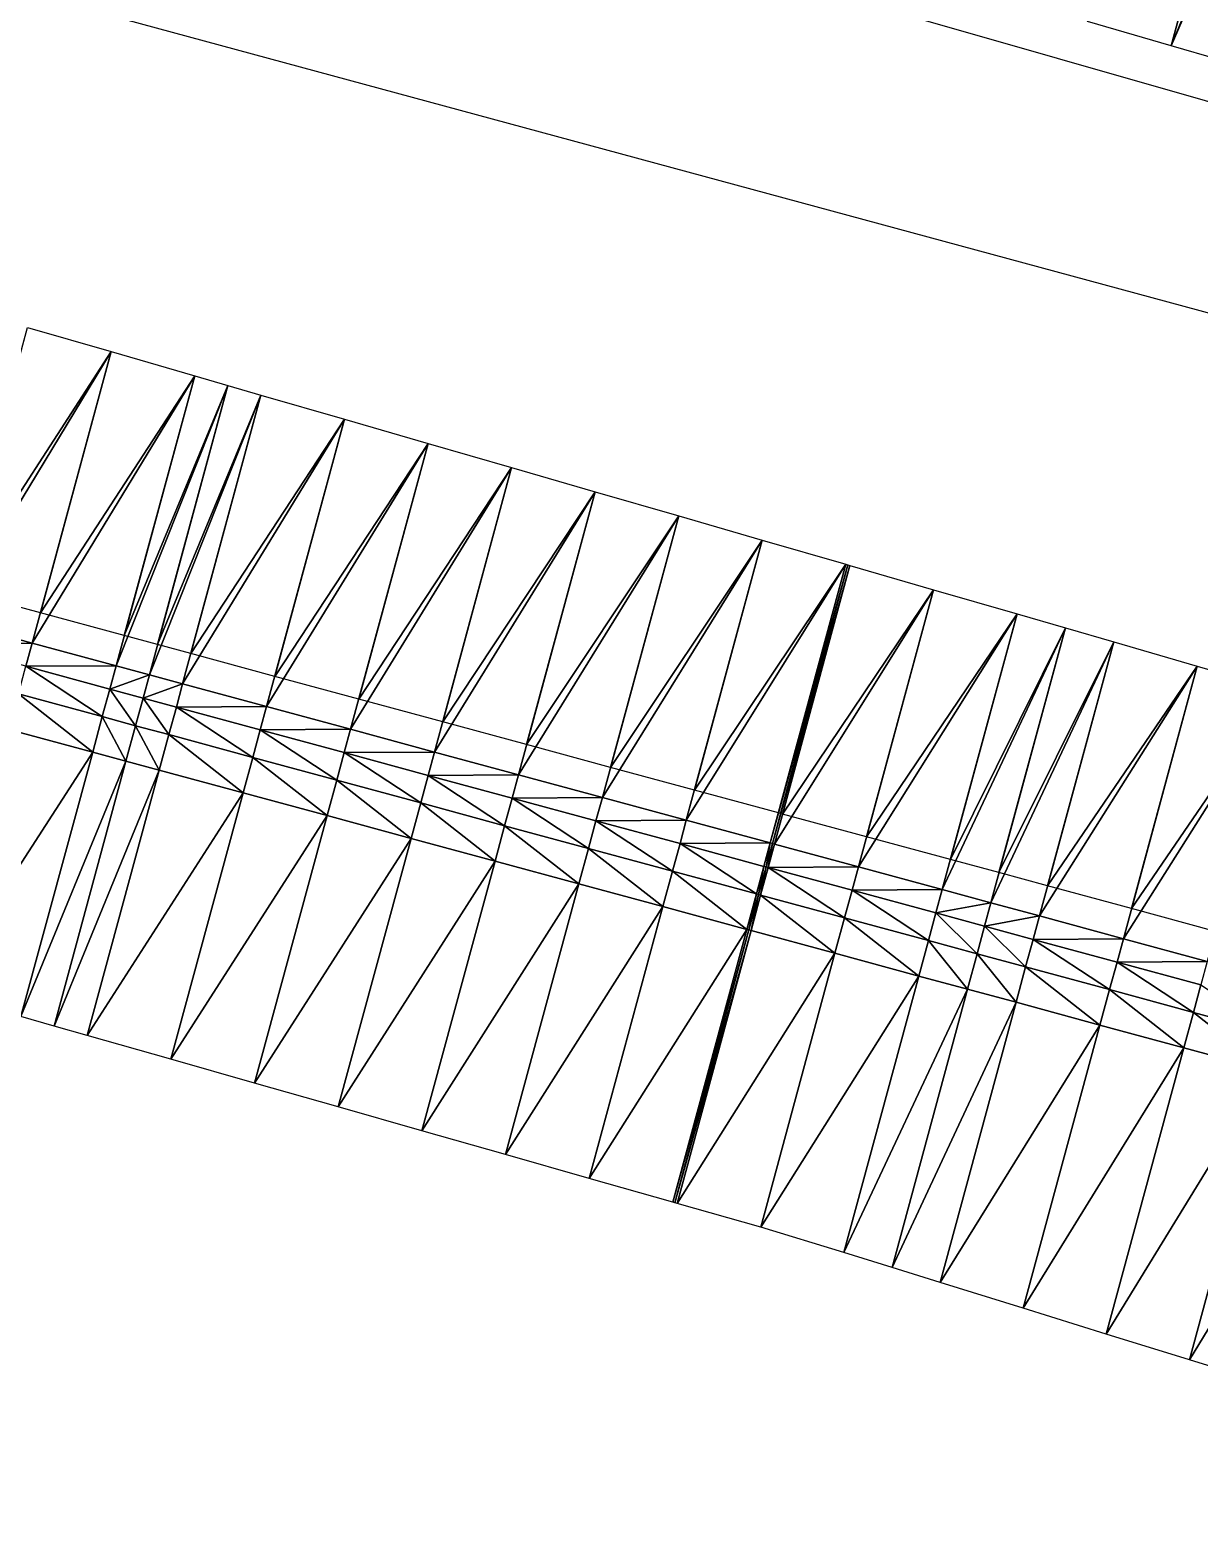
# Model space of a CAD drawing. Header units: metres. Extents: x 1882598 to 1885460, y 3171405 to 3171756.
# Drawn here: x 1884015.49 to 1884028.94, y 3171614.9 to 3171632.08 of the extents above; entities that cross this region are included whole.
import ezdxf

# ---------------------------------------------------------------- set-up
doc = ezdxf.new("R2010")
doc.units = ezdxf.units.M
doc.header["$MEASUREMENT"] = 0
doc.layers.add('00DR-R_HTA_Cl A', color=7, linetype='Continuous', true_color=0xcc0000)
doc.layers.add('Triangles surfaces projet', color=7, linetype='Continuous', true_color=0x848484)
doc.layers.add('Route - 27-28_RD561 IndG - Axe', color=1, linetype='Continuous')

msp = doc.modelspace()

# ---------------------------------------------------------------- linework, layer by layer
at = {"layer": '00DR-R_HTA_Cl A'}
msp.add_polyline3d([(1884140.277, 3171610.57, 149.882), (1884136.851, 3171603.855, 149.912), (1884134.819, 3171602.511, 149.943), (1884132.256, 3171602.571, 150.138), (1884128.626, 3171603.053, 150.295), (1884107.67, 3171608.875, 150.512), (1884091.849, 3171613.414, 150.792), (1884073.796, 3171618.552, 150.837), (1884047.812, 3171625.888, 151.097), (1884023.878, 3171632.74, 151.242), (1884015.443, 3171635.257, 151.2), (1884008.357, 3171637.466, 151.195), (1884002.02, 3171639.346, 151.252), (1883996.948, 3171640.747, 151.278), (1883973.83, 3171647.563, 151.576), (1883938.033, 3171657.516, 151.837), (1883928.705, 3171660.207, 152.712)], dxfattribs=at)
at = {"layer": 'Route - 27-28_RD561 IndG - Axe'}
msp.add_line((1883921.327, 3171658.024), (1884164.823, 3171592.026), dxfattribs=at)
at = {"layer": 'Triangles surfaces projet'}
for points in [[(1884027.655, 3171632.18, 151.252), (1884029.795, 3171636.252, 151.133), (1884028.616, 3171631.9, 151.245), (1884027.655, 3171632.18, 151.252)], [(1884029.795, 3171636.252, 151.133), (1884030.354, 3171636.1, 151.129), (1884028.616, 3171631.9, 151.245), (1884029.795, 3171636.252, 151.133)], [(1884029.171, 3171631.738, 151.242), (1884028.616, 3171631.9, 151.245), (1884030.354, 3171636.1, 151.129), (1884029.171, 3171631.738, 151.242)], [(1884028.616, 3171631.9, 151.595), (1884027.655, 3171632.18, 151.602), (1884029.652, 3171635.725, 151.496), (1884028.616, 3171631.9, 151.595)], [(1884030.211, 3171635.574, 151.492), (1884028.616, 3171631.9, 151.595), (1884029.652, 3171635.725, 151.496), (1884030.211, 3171635.574, 151.492)], [(1884029.171, 3171631.738, 151.592), (1884028.616, 3171631.9, 151.595), (1884030.211, 3171635.574, 151.492), (1884029.171, 3171631.738, 151.592)], [(1884015.467, 3171628.66, 151.308), (1884016.428, 3171628.382, 151.3), (1884014.555, 3171625.293, 151.22), (1884015.467, 3171628.66, 151.308)], [(1884016.428, 3171628.382, 151.65), (1884014.648, 3171625.639, 151.579), (1884015.467, 3171628.66, 151.658), (1884016.428, 3171628.382, 151.65)], [(1884015.52, 3171625.031, 151.213), (1884014.555, 3171625.293, 151.22), (1884016.428, 3171628.382, 151.3), (1884015.52, 3171625.031, 151.213)], [(1884015.614, 3171625.378, 151.572), (1884014.648, 3171625.639, 151.579), (1884016.428, 3171628.382, 151.65), (1884015.614, 3171625.378, 151.572)], [(1884015.52, 3171625.031, 151.213), (1884016.428, 3171628.382, 151.3), (1884017.389, 3171628.104, 151.293), (1884015.52, 3171625.031, 151.213)], [(1884017.389, 3171628.104, 151.643), (1884015.614, 3171625.378, 151.572), (1884016.428, 3171628.382, 151.65), (1884017.389, 3171628.104, 151.643)], [(1884016.485, 3171624.77, 151.206), (1884015.52, 3171625.031, 151.213), (1884017.389, 3171628.104, 151.293), (1884016.485, 3171624.77, 151.206)], [(1884016.579, 3171625.116, 151.565), (1884015.614, 3171625.378, 151.572), (1884017.389, 3171628.104, 151.643), (1884016.579, 3171625.116, 151.565)], [(1884016.485, 3171624.77, 151.206), (1884017.389, 3171628.104, 151.293), (1884017.77, 3171627.994, 151.29), (1884016.485, 3171624.77, 151.206)], [(1884017.77, 3171627.994, 151.64), (1884016.579, 3171625.116, 151.565), (1884017.389, 3171628.104, 151.643), (1884017.77, 3171627.994, 151.64)], [(1884016.868, 3171624.666, 151.203), (1884016.485, 3171624.77, 151.206), (1884017.77, 3171627.994, 151.29), (1884016.868, 3171624.666, 151.203)], [(1884016.962, 3171625.012, 151.562), (1884016.579, 3171625.116, 151.565), (1884017.77, 3171627.994, 151.64), (1884016.962, 3171625.012, 151.562)], [(1884018.15, 3171627.883, 151.287), (1884016.868, 3171624.666, 151.203), (1884017.77, 3171627.994, 151.29), (1884018.15, 3171627.883, 151.287)], [(1884018.15, 3171627.883, 151.287), (1884017.25, 3171624.562, 151.201), (1884016.868, 3171624.666, 151.203), (1884018.15, 3171627.883, 151.287)], [(1884018.15, 3171627.883, 151.637), (1884016.962, 3171625.012, 151.562), (1884017.77, 3171627.994, 151.64), (1884018.15, 3171627.883, 151.637)], [(1884017.344, 3171624.909, 151.56), (1884016.962, 3171625.012, 151.562), (1884018.15, 3171627.883, 151.637), (1884017.344, 3171624.909, 151.56)], [(1884019.111, 3171627.605, 151.279), (1884017.25, 3171624.562, 151.201), (1884018.15, 3171627.883, 151.287), (1884019.111, 3171627.605, 151.279)], [(1884019.111, 3171627.605, 151.629), (1884017.344, 3171624.909, 151.56), (1884018.15, 3171627.883, 151.637), (1884019.111, 3171627.605, 151.629)], [(1884019.111, 3171627.605, 151.279), (1884018.215, 3171624.3, 151.194), (1884017.25, 3171624.562, 151.201), (1884019.111, 3171627.605, 151.279)], [(1884018.309, 3171624.647, 151.553), (1884017.344, 3171624.909, 151.56), (1884019.111, 3171627.605, 151.629), (1884018.309, 3171624.647, 151.553)], [(1884018.215, 3171624.3, 151.194), (1884019.111, 3171627.605, 151.279), (1884020.072, 3171627.327, 151.272), (1884018.215, 3171624.3, 151.194)], [(1884020.072, 3171627.327, 151.622), (1884018.309, 3171624.647, 151.553), (1884019.111, 3171627.605, 151.629), (1884020.072, 3171627.327, 151.622)], [(1884020.072, 3171627.327, 151.272), (1884019.181, 3171624.039, 151.187), (1884018.215, 3171624.3, 151.194), (1884020.072, 3171627.327, 151.272)], [(1884019.275, 3171624.385, 151.546), (1884018.309, 3171624.647, 151.553), (1884020.072, 3171627.327, 151.622), (1884019.275, 3171624.385, 151.546)], [(1884019.181, 3171624.039, 151.187), (1884020.072, 3171627.327, 151.272), (1884021.033, 3171627.049, 151.264), (1884019.181, 3171624.039, 151.187)], [(1884021.033, 3171627.049, 151.614), (1884019.275, 3171624.385, 151.546), (1884020.072, 3171627.327, 151.622), (1884021.033, 3171627.049, 151.614)], [(1884019.181, 3171624.039, 151.187), (1884021.033, 3171627.049, 151.264), (1884020.146, 3171623.777, 151.179), (1884019.181, 3171624.039, 151.187)], [(1884020.24, 3171624.124, 151.538), (1884019.275, 3171624.385, 151.546), (1884021.033, 3171627.049, 151.614), (1884020.24, 3171624.124, 151.538)], [(1884021.993, 3171626.77, 151.257), (1884020.146, 3171623.777, 151.179), (1884021.033, 3171627.049, 151.264), (1884021.993, 3171626.77, 151.257)], [(1884021.993, 3171626.77, 151.607), (1884020.24, 3171624.124, 151.538), (1884021.033, 3171627.049, 151.614), (1884021.993, 3171626.77, 151.607)], [(1884021.111, 3171623.516, 151.172), (1884020.146, 3171623.777, 151.179), (1884021.993, 3171626.77, 151.257), (1884021.111, 3171623.516, 151.172)], [(1884021.205, 3171623.862, 151.531), (1884020.24, 3171624.124, 151.538), (1884021.993, 3171626.77, 151.607), (1884021.205, 3171623.862, 151.531)], [(1884021.993, 3171626.77, 151.257), (1884022.954, 3171626.492, 151.249), (1884021.111, 3171623.516, 151.172), (1884021.993, 3171626.77, 151.257)], [(1884022.954, 3171626.492, 151.599), (1884021.205, 3171623.862, 151.531), (1884021.993, 3171626.77, 151.607), (1884022.954, 3171626.492, 151.599)], [(1884021.111, 3171623.516, 151.172), (1884022.954, 3171626.492, 151.249), (1884022.076, 3171623.254, 151.165), (1884021.111, 3171623.516, 151.172)], [(1884022.17, 3171623.601, 151.524), (1884021.205, 3171623.862, 151.531), (1884022.954, 3171626.492, 151.599), (1884022.17, 3171623.601, 151.524)], [(1884023.915, 3171626.214, 151.242), (1884022.076, 3171623.254, 151.165), (1884022.954, 3171626.492, 151.249), (1884023.915, 3171626.214, 151.242)], [(1884023.915, 3171626.214, 151.592), (1884022.17, 3171623.601, 151.524), (1884022.954, 3171626.492, 151.599), (1884023.915, 3171626.214, 151.592)], [(1884023.041, 3171622.992, 151.158), (1884022.076, 3171623.254, 151.165), (1884023.915, 3171626.214, 151.242), (1884023.041, 3171622.992, 151.158)], [(1884023.135, 3171623.339, 151.517), (1884022.17, 3171623.601, 151.524), (1884023.915, 3171626.214, 151.592), (1884023.135, 3171623.339, 151.517)], [(1884023.041, 3171622.992, 151.158), (1884023.915, 3171626.214, 151.242), (1884024.875, 3171625.936, 151.234), (1884023.041, 3171622.992, 151.158)], [(1884024.875, 3171625.936, 151.584), (1884023.135, 3171623.339, 151.517), (1884023.915, 3171626.214, 151.592), (1884024.875, 3171625.936, 151.584)], [(1884023.041, 3171622.992, 151.158), (1884024.875, 3171625.936, 151.234), (1884024.007, 3171622.731, 151.151), (1884023.041, 3171622.992, 151.158)], [(1884024.1, 3171623.077, 151.51), (1884023.135, 3171623.339, 151.517), (1884024.875, 3171625.936, 151.584), (1884024.1, 3171623.077, 151.51)], [(1884024.899, 3171625.929, 151.234), (1884024.007, 3171622.731, 151.151), (1884024.875, 3171625.936, 151.234), (1884024.899, 3171625.929, 151.234)], [(1884024.007, 3171622.731, 151.151), (1884024.899, 3171625.929, 151.234), (1884024.031, 3171622.724, 151.151), (1884024.007, 3171622.731, 151.151)], [(1884024.031, 3171622.724, 151.151), (1884024.899, 3171625.929, 151.234), (1884024.923, 3171625.922, 151.234), (1884024.031, 3171622.724, 151.151)], [(1884024.055, 3171622.718, 151.151), (1884024.031, 3171622.724, 151.151), (1884024.923, 3171625.922, 151.234), (1884024.055, 3171622.718, 151.151)], [(1884024.055, 3171622.718, 151.151), (1884024.923, 3171625.922, 151.234), (1884025.884, 3171625.644, 151.226), (1884024.055, 3171622.718, 151.151)], [(1884024.899, 3171625.929, 151.584), (1884024.1, 3171623.077, 151.51), (1884024.875, 3171625.936, 151.584), (1884024.899, 3171625.929, 151.584)], [(1884024.899, 3171625.929, 151.584), (1884024.125, 3171623.071, 151.51), (1884024.1, 3171623.077, 151.51), (1884024.899, 3171625.929, 151.584)], [(1884024.125, 3171623.071, 151.51), (1884024.899, 3171625.929, 151.584), (1884024.923, 3171625.922, 151.584), (1884024.125, 3171623.071, 151.51)], [(1884024.149, 3171623.064, 151.51), (1884024.125, 3171623.071, 151.51), (1884024.923, 3171625.922, 151.584), (1884024.149, 3171623.064, 151.51)], [(1884025.884, 3171625.644, 151.576), (1884024.149, 3171623.064, 151.51), (1884024.923, 3171625.922, 151.584), (1884025.884, 3171625.644, 151.576)], [(1884024.055, 3171622.718, 151.151), (1884025.884, 3171625.644, 151.226), (1884025.02, 3171622.456, 151.144), (1884024.055, 3171622.718, 151.151)], [(1884025.114, 3171622.803, 151.503), (1884024.149, 3171623.064, 151.51), (1884025.884, 3171625.644, 151.576), (1884025.114, 3171622.803, 151.503)], [(1884026.845, 3171625.366, 151.219), (1884025.02, 3171622.456, 151.144), (1884025.884, 3171625.644, 151.226), (1884026.845, 3171625.366, 151.219)], [(1884026.845, 3171625.366, 151.569), (1884025.114, 3171622.803, 151.503), (1884025.884, 3171625.644, 151.576), (1884026.845, 3171625.366, 151.569)], [(1884026.845, 3171625.366, 151.219), (1884025.985, 3171622.195, 151.137), (1884025.02, 3171622.456, 151.144), (1884026.845, 3171625.366, 151.219)], [(1884026.079, 3171622.541, 151.496), (1884025.114, 3171622.803, 151.503), (1884026.845, 3171625.366, 151.569), (1884026.079, 3171622.541, 151.496)], [(1884027.4, 3171625.205, 151.214), (1884025.985, 3171622.195, 151.137), (1884026.845, 3171625.366, 151.219), (1884027.4, 3171625.205, 151.214)], [(1884027.4, 3171625.205, 151.564), (1884026.079, 3171622.541, 151.496), (1884026.845, 3171625.366, 151.569), (1884027.4, 3171625.205, 151.564)], [(1884014.482, 3171625.024, 151.213), (1884014.555, 3171625.293, 151.22), (1884015.52, 3171625.031, 151.213), (1884014.482, 3171625.024, 151.213)], [(1884025.985, 3171622.195, 151.137), (1884027.4, 3171625.205, 151.214), (1884026.543, 3171622.043, 151.133), (1884025.985, 3171622.195, 151.137)], [(1884026.637, 3171622.39, 151.492), (1884026.079, 3171622.541, 151.496), (1884027.4, 3171625.205, 151.564), (1884026.637, 3171622.39, 151.492)], [(1884027.4, 3171625.205, 151.214), (1884027.956, 3171625.044, 151.21), (1884026.543, 3171622.043, 151.133), (1884027.4, 3171625.205, 151.214)], [(1884027.956, 3171625.044, 151.56), (1884026.637, 3171622.39, 151.492), (1884027.4, 3171625.205, 151.564), (1884027.956, 3171625.044, 151.56)], [(1884015.52, 3171625.031, 151.213), (1884015.447, 3171624.763, 151.206), (1884014.482, 3171625.024, 151.213), (1884015.52, 3171625.031, 151.213)], [(1884016.485, 3171624.77, 151.206), (1884015.447, 3171624.763, 151.206), (1884015.52, 3171625.031, 151.213), (1884016.485, 3171624.77, 151.206)], [(1884027.102, 3171621.892, 151.128), (1884026.543, 3171622.043, 151.133), (1884027.956, 3171625.044, 151.21), (1884027.102, 3171621.892, 151.128)], [(1884027.196, 3171622.238, 151.487), (1884026.637, 3171622.39, 151.492), (1884027.956, 3171625.044, 151.56), (1884027.196, 3171622.238, 151.487)], [(1884028.917, 3171624.765, 151.203), (1884027.102, 3171621.892, 151.128), (1884027.956, 3171625.044, 151.21), (1884028.917, 3171624.765, 151.203)], [(1884028.917, 3171624.765, 151.553), (1884027.196, 3171622.238, 151.487), (1884027.956, 3171625.044, 151.56), (1884028.917, 3171624.765, 151.553)], [(1884016.326, 3171624.184, 151.528), (1884015.361, 3171624.446, 151.535), (1884015.447, 3171624.763, 151.206), (1884016.326, 3171624.184, 151.528)], [(1884015.447, 3171624.763, 151.206), (1884016.485, 3171624.77, 151.206), (1884016.412, 3171624.501, 151.199), (1884015.447, 3171624.763, 151.206)], [(1884016.412, 3171624.501, 151.199), (1884016.326, 3171624.184, 151.528), (1884015.447, 3171624.763, 151.206), (1884016.412, 3171624.501, 151.199)], [(1884016.412, 3171624.501, 151.199), (1884016.485, 3171624.77, 151.206), (1884016.868, 3171624.666, 151.203), (1884016.412, 3171624.501, 151.199)], [(1884016.868, 3171624.666, 151.203), (1884016.795, 3171624.397, 151.197), (1884016.412, 3171624.501, 151.199), (1884016.868, 3171624.666, 151.203)], [(1884017.25, 3171624.562, 151.201), (1884016.795, 3171624.397, 151.197), (1884016.868, 3171624.666, 151.203), (1884017.25, 3171624.562, 151.201)], [(1884027.102, 3171621.892, 151.128), (1884028.917, 3171624.765, 151.203), (1884028.067, 3171621.63, 151.121), (1884027.102, 3171621.892, 151.128)], [(1884028.161, 3171621.977, 151.48), (1884027.196, 3171622.238, 151.487), (1884028.917, 3171624.765, 151.553), (1884028.161, 3171621.977, 151.48)], [(1884028.917, 3171624.765, 151.203), (1884029.877, 3171624.487, 151.195), (1884028.067, 3171621.63, 151.121), (1884028.917, 3171624.765, 151.203)], [(1884029.877, 3171624.487, 151.545), (1884028.161, 3171621.977, 151.48), (1884028.917, 3171624.765, 151.553), (1884029.877, 3171624.487, 151.545)], [(1884015.251, 3171624.038, 151.816), (1884015.361, 3171624.446, 151.535), (1884016.216, 3171623.776, 151.809), (1884015.251, 3171624.038, 151.816)], [(1884016.216, 3171623.776, 151.809), (1884015.361, 3171624.446, 151.535), (1884016.326, 3171624.184, 151.528), (1884016.216, 3171623.776, 151.809)], [(1884016.709, 3171624.08, 151.525), (1884016.326, 3171624.184, 151.528), (1884016.412, 3171624.501, 151.199), (1884016.709, 3171624.08, 151.525)], [(1884016.412, 3171624.501, 151.199), (1884016.795, 3171624.397, 151.197), (1884016.709, 3171624.08, 151.525), (1884016.412, 3171624.501, 151.199)], [(1884016.795, 3171624.397, 151.197), (1884017.25, 3171624.562, 151.201), (1884017.178, 3171624.293, 151.194), (1884016.795, 3171624.397, 151.197)], [(1884017.178, 3171624.293, 151.194), (1884017.25, 3171624.562, 151.201), (1884018.215, 3171624.3, 151.194), (1884017.178, 3171624.293, 151.194)], [(1884029.877, 3171624.487, 151.195), (1884029.032, 3171621.369, 151.114), (1884028.067, 3171621.63, 151.121), (1884029.877, 3171624.487, 151.195)], [(1884029.126, 3171621.715, 151.473), (1884028.161, 3171621.977, 151.48), (1884029.877, 3171624.487, 151.545), (1884029.126, 3171621.715, 151.473)], [(1884016.709, 3171624.08, 151.525), (1884016.795, 3171624.397, 151.197), (1884017.092, 3171623.977, 151.522), (1884016.709, 3171624.08, 151.525)], [(1884016.795, 3171624.397, 151.197), (1884017.178, 3171624.293, 151.194), (1884017.092, 3171623.977, 151.522), (1884016.795, 3171624.397, 151.197)], [(1884017.178, 3171624.293, 151.194), (1884018.057, 3171623.715, 151.515), (1884017.092, 3171623.977, 151.522), (1884017.178, 3171624.293, 151.194)], [(1884017.178, 3171624.293, 151.194), (1884018.215, 3171624.3, 151.194), (1884018.143, 3171624.032, 151.187), (1884017.178, 3171624.293, 151.194)], [(1884018.057, 3171623.715, 151.515), (1884017.178, 3171624.293, 151.194), (1884018.143, 3171624.032, 151.187), (1884018.057, 3171623.715, 151.515)], [(1884018.143, 3171624.032, 151.187), (1884018.215, 3171624.3, 151.194), (1884019.181, 3171624.039, 151.187), (1884018.143, 3171624.032, 151.187)], [(1884016.326, 3171624.184, 151.528), (1884016.598, 3171623.673, 151.806), (1884016.216, 3171623.776, 151.809), (1884016.326, 3171624.184, 151.528)], [(1884016.709, 3171624.08, 151.525), (1884016.598, 3171623.673, 151.806), (1884016.326, 3171624.184, 151.528), (1884016.709, 3171624.08, 151.525)], [(1884016.216, 3171623.776, 151.809), (1884014.429, 3171621.008, 153.904), (1884015.251, 3171624.038, 151.816), (1884016.216, 3171623.776, 151.809)], [(1884016.981, 3171623.569, 151.803), (1884016.598, 3171623.673, 151.806), (1884016.709, 3171624.08, 151.525), (1884016.981, 3171623.569, 151.803)], [(1884016.981, 3171623.569, 151.803), (1884016.709, 3171624.08, 151.525), (1884017.092, 3171623.977, 151.522), (1884016.981, 3171623.569, 151.803)], [(1884017.946, 3171623.307, 151.796), (1884016.981, 3171623.569, 151.803), (1884017.092, 3171623.977, 151.522), (1884017.946, 3171623.307, 151.796)], [(1884018.057, 3171623.715, 151.515), (1884017.946, 3171623.307, 151.796), (1884017.092, 3171623.977, 151.522), (1884018.057, 3171623.715, 151.515)], [(1884018.143, 3171624.032, 151.187), (1884019.022, 3171623.453, 151.508), (1884018.057, 3171623.715, 151.515), (1884018.143, 3171624.032, 151.187)], [(1884018.143, 3171624.032, 151.187), (1884019.181, 3171624.039, 151.187), (1884019.108, 3171623.77, 151.18), (1884018.143, 3171624.032, 151.187)], [(1884018.143, 3171624.032, 151.187), (1884019.108, 3171623.77, 151.18), (1884019.022, 3171623.453, 151.508), (1884018.143, 3171624.032, 151.187)], [(1884020.146, 3171623.777, 151.179), (1884019.108, 3171623.77, 151.18), (1884019.181, 3171624.039, 151.187), (1884020.146, 3171623.777, 151.179)], [(1884014.429, 3171621.008, 153.904), (1884016.216, 3171623.776, 151.809), (1884015.391, 3171620.734, 153.906), (1884014.429, 3171621.008, 153.904)], [(1884015.391, 3171620.734, 153.906), (1884016.216, 3171623.776, 151.809), (1884016.598, 3171623.673, 151.806), (1884015.391, 3171620.734, 153.906)], [(1884019.108, 3171623.77, 151.18), (1884019.987, 3171623.192, 151.501), (1884019.022, 3171623.453, 151.508), (1884019.108, 3171623.77, 151.18)], [(1884020.073, 3171623.509, 151.173), (1884019.108, 3171623.77, 151.18), (1884020.146, 3171623.777, 151.179), (1884020.073, 3171623.509, 151.173)], [(1884019.987, 3171623.192, 151.501), (1884019.108, 3171623.77, 151.18), (1884020.073, 3171623.509, 151.173), (1884019.987, 3171623.192, 151.501)], [(1884021.111, 3171623.516, 151.172), (1884020.073, 3171623.509, 151.173), (1884020.146, 3171623.777, 151.179), (1884021.111, 3171623.516, 151.172)], [(1884015.773, 3171620.626, 153.906), (1884015.391, 3171620.734, 153.906), (1884016.598, 3171623.673, 151.806), (1884015.773, 3171620.626, 153.906)], [(1884015.773, 3171620.626, 153.906), (1884016.598, 3171623.673, 151.806), (1884016.981, 3171623.569, 151.803), (1884015.773, 3171620.626, 153.906)], [(1884017.946, 3171623.307, 151.796), (1884018.057, 3171623.715, 151.515), (1884018.911, 3171623.046, 151.789), (1884017.946, 3171623.307, 151.796)], [(1884018.911, 3171623.046, 151.789), (1884018.057, 3171623.715, 151.515), (1884019.022, 3171623.453, 151.508), (1884018.911, 3171623.046, 151.789)], [(1884015.773, 3171620.626, 153.906), (1884016.981, 3171623.569, 151.803), (1884016.154, 3171620.517, 153.907), (1884015.773, 3171620.626, 153.906)], [(1884016.981, 3171623.569, 151.803), (1884017.946, 3171623.307, 151.796), (1884016.154, 3171620.517, 153.907), (1884016.981, 3171623.569, 151.803)], [(1884019.877, 3171622.784, 151.782), (1884018.911, 3171623.046, 151.789), (1884019.022, 3171623.453, 151.508), (1884019.877, 3171622.784, 151.782)], [(1884019.022, 3171623.453, 151.508), (1884019.987, 3171623.192, 151.501), (1884019.877, 3171622.784, 151.782), (1884019.022, 3171623.453, 151.508)], [(1884019.987, 3171623.192, 151.501), (1884020.073, 3171623.509, 151.173), (1884020.952, 3171622.93, 151.494), (1884019.987, 3171623.192, 151.501)], [(1884020.073, 3171623.509, 151.173), (1884021.111, 3171623.516, 151.172), (1884021.038, 3171623.247, 151.165), (1884020.073, 3171623.509, 151.173)], [(1884020.073, 3171623.509, 151.173), (1884021.038, 3171623.247, 151.165), (1884020.952, 3171622.93, 151.494), (1884020.073, 3171623.509, 151.173)], [(1884022.076, 3171623.254, 151.165), (1884021.038, 3171623.247, 151.165), (1884021.111, 3171623.516, 151.172), (1884022.076, 3171623.254, 151.165)], [(1884017.946, 3171623.307, 151.796), (1884017.116, 3171620.243, 153.908), (1884016.154, 3171620.517, 153.907), (1884017.946, 3171623.307, 151.796)], [(1884017.116, 3171620.243, 153.908), (1884017.946, 3171623.307, 151.796), (1884018.911, 3171623.046, 151.789), (1884017.116, 3171620.243, 153.908)], [(1884021.918, 3171622.669, 151.487), (1884020.952, 3171622.93, 151.494), (1884021.038, 3171623.247, 151.165), (1884021.918, 3171622.669, 151.487)], [(1884022.076, 3171623.254, 151.165), (1884022.003, 3171622.985, 151.158), (1884021.038, 3171623.247, 151.165), (1884022.076, 3171623.254, 151.165)], [(1884021.918, 3171622.669, 151.487), (1884021.038, 3171623.247, 151.165), (1884022.003, 3171622.985, 151.158), (1884021.918, 3171622.669, 151.487)], [(1884023.041, 3171622.992, 151.158), (1884022.003, 3171622.985, 151.158), (1884022.076, 3171623.254, 151.165), (1884023.041, 3171622.992, 151.158)], [(1884019.877, 3171622.784, 151.782), (1884019.987, 3171623.192, 151.501), (1884020.842, 3171622.522, 151.775), (1884019.877, 3171622.784, 151.782)], [(1884020.952, 3171622.93, 151.494), (1884020.842, 3171622.522, 151.775), (1884019.987, 3171623.192, 151.501), (1884020.952, 3171622.93, 151.494)], [(1884018.911, 3171623.046, 151.789), (1884018.078, 3171619.969, 153.91), (1884017.116, 3171620.243, 153.908), (1884018.911, 3171623.046, 151.789)], [(1884018.078, 3171619.969, 153.91), (1884018.911, 3171623.046, 151.789), (1884019.877, 3171622.784, 151.782), (1884018.078, 3171619.969, 153.91)], [(1884020.952, 3171622.93, 151.494), (1884021.807, 3171622.261, 151.768), (1884020.842, 3171622.522, 151.775), (1884020.952, 3171622.93, 151.494)], [(1884020.952, 3171622.93, 151.494), (1884021.918, 3171622.669, 151.487), (1884021.807, 3171622.261, 151.768), (1884020.952, 3171622.93, 151.494)], [(1884021.918, 3171622.669, 151.487), (1884022.003, 3171622.985, 151.158), (1884022.883, 3171622.407, 151.48), (1884021.918, 3171622.669, 151.487)], [(1884023.041, 3171622.992, 151.158), (1884022.969, 3171622.724, 151.151), (1884022.003, 3171622.985, 151.158), (1884023.041, 3171622.992, 151.158)], [(1884022.969, 3171622.724, 151.151), (1884022.883, 3171622.407, 151.48), (1884022.003, 3171622.985, 151.158), (1884022.969, 3171622.724, 151.151)], [(1884022.969, 3171622.724, 151.151), (1884023.041, 3171622.992, 151.158), (1884024.007, 3171622.731, 151.151), (1884022.969, 3171622.724, 151.151)], [(1884019.039, 3171619.695, 153.911), (1884018.078, 3171619.969, 153.91), (1884019.877, 3171622.784, 151.782), (1884019.039, 3171619.695, 153.911)], [(1884019.039, 3171619.695, 153.911), (1884019.877, 3171622.784, 151.782), (1884020.842, 3171622.522, 151.775), (1884019.039, 3171619.695, 153.911)], [(1884022.969, 3171622.724, 151.151), (1884023.848, 3171622.145, 151.472), (1884022.883, 3171622.407, 151.48), (1884022.969, 3171622.724, 151.151)], [(1884022.969, 3171622.724, 151.151), (1884024.007, 3171622.731, 151.151), (1884023.934, 3171622.462, 151.144), (1884022.969, 3171622.724, 151.151)], [(1884022.969, 3171622.724, 151.151), (1884023.934, 3171622.462, 151.144), (1884023.848, 3171622.145, 151.472), (1884022.969, 3171622.724, 151.151)], [(1884023.958, 3171622.456, 151.144), (1884023.934, 3171622.462, 151.144), (1884024.007, 3171622.731, 151.151), (1884023.958, 3171622.456, 151.144)], [(1884024.031, 3171622.724, 151.151), (1884023.958, 3171622.456, 151.144), (1884024.007, 3171622.731, 151.151), (1884024.031, 3171622.724, 151.151)], [(1884023.982, 3171622.449, 151.144), (1884023.958, 3171622.456, 151.144), (1884024.031, 3171622.724, 151.151), (1884023.982, 3171622.449, 151.144)], [(1884024.055, 3171622.718, 151.151), (1884023.982, 3171622.449, 151.144), (1884024.031, 3171622.724, 151.151), (1884024.055, 3171622.718, 151.151)], [(1884022.772, 3171621.999, 151.761), (1884021.807, 3171622.261, 151.768), (1884021.918, 3171622.669, 151.487), (1884022.772, 3171621.999, 151.761)], [(1884022.883, 3171622.407, 151.48), (1884022.772, 3171621.999, 151.761), (1884021.918, 3171622.669, 151.487), (1884022.883, 3171622.407, 151.48)], [(1884025.02, 3171622.456, 151.144), (1884023.982, 3171622.449, 151.144), (1884024.055, 3171622.718, 151.151), (1884025.02, 3171622.456, 151.144)], [(1884020.842, 3171622.522, 151.775), (1884020.001, 3171619.421, 153.913), (1884019.039, 3171619.695, 153.911), (1884020.842, 3171622.522, 151.775)], [(1884020.001, 3171619.421, 153.913), (1884020.842, 3171622.522, 151.775), (1884021.807, 3171622.261, 151.768), (1884020.001, 3171619.421, 153.913)], [(1884023.737, 3171621.738, 151.754), (1884022.772, 3171621.999, 151.761), (1884022.883, 3171622.407, 151.48), (1884023.737, 3171621.738, 151.754)], [(1884023.848, 3171622.145, 151.472), (1884023.737, 3171621.738, 151.754), (1884022.883, 3171622.407, 151.48), (1884023.848, 3171622.145, 151.472)], [(1884023.872, 3171622.139, 151.472), (1884023.848, 3171622.145, 151.472), (1884023.934, 3171622.462, 151.144), (1884023.872, 3171622.139, 151.472)], [(1884023.934, 3171622.462, 151.144), (1884023.958, 3171622.456, 151.144), (1884023.872, 3171622.139, 151.472), (1884023.934, 3171622.462, 151.144)], [(1884023.872, 3171622.139, 151.472), (1884023.958, 3171622.456, 151.144), (1884023.896, 3171622.132, 151.472), (1884023.872, 3171622.139, 151.472)], [(1884023.958, 3171622.456, 151.144), (1884023.982, 3171622.449, 151.144), (1884023.896, 3171622.132, 151.472), (1884023.958, 3171622.456, 151.144)], [(1884023.982, 3171622.449, 151.144), (1884024.861, 3171621.871, 151.465), (1884023.896, 3171622.132, 151.472), (1884023.982, 3171622.449, 151.144)], [(1884025.02, 3171622.456, 151.144), (1884024.947, 3171622.188, 151.137), (1884023.982, 3171622.449, 151.144), (1884025.02, 3171622.456, 151.144)], [(1884023.982, 3171622.449, 151.144), (1884024.947, 3171622.188, 151.137), (1884024.861, 3171621.871, 151.465), (1884023.982, 3171622.449, 151.144)], [(1884025.985, 3171622.195, 151.137), (1884024.947, 3171622.188, 151.137), (1884025.02, 3171622.456, 151.144), (1884025.985, 3171622.195, 151.137)], [(1884021.807, 3171622.261, 151.768), (1884020.963, 3171619.147, 153.914), (1884020.001, 3171619.421, 153.913), (1884021.807, 3171622.261, 151.768)], [(1884020.963, 3171619.147, 153.914), (1884021.807, 3171622.261, 151.768), (1884022.772, 3171621.999, 151.761), (1884020.963, 3171619.147, 153.914)], [(1884023.761, 3171621.731, 151.753), (1884023.737, 3171621.738, 151.754), (1884023.848, 3171622.145, 151.472), (1884023.761, 3171621.731, 151.753)], [(1884023.872, 3171622.139, 151.472), (1884023.761, 3171621.731, 151.753), (1884023.848, 3171622.145, 151.472), (1884023.872, 3171622.139, 151.472)], [(1884023.761, 3171621.731, 151.753), (1884023.872, 3171622.139, 151.472), (1884023.786, 3171621.725, 151.753), (1884023.761, 3171621.731, 151.753)], [(1884023.872, 3171622.139, 151.472), (1884023.896, 3171622.132, 151.472), (1884023.786, 3171621.725, 151.753), (1884023.872, 3171622.139, 151.472)], [(1884023.786, 3171621.725, 151.753), (1884023.896, 3171622.132, 151.472), (1884024.751, 3171621.463, 151.746), (1884023.786, 3171621.725, 151.753)], [(1884023.896, 3171622.132, 151.472), (1884024.861, 3171621.871, 151.465), (1884024.751, 3171621.463, 151.746), (1884023.896, 3171622.132, 151.472)], [(1884025.826, 3171621.609, 151.458), (1884024.861, 3171621.871, 151.465), (1884024.947, 3171622.188, 151.137), (1884025.826, 3171621.609, 151.458)], [(1884025.985, 3171622.195, 151.137), (1884025.912, 3171621.926, 151.13), (1884024.947, 3171622.188, 151.137), (1884025.985, 3171622.195, 151.137)], [(1884025.912, 3171621.926, 151.13), (1884025.826, 3171621.609, 151.458), (1884024.947, 3171622.188, 151.137), (1884025.912, 3171621.926, 151.13)], [(1884026.543, 3171622.043, 151.133), (1884025.912, 3171621.926, 151.13), (1884025.985, 3171622.195, 151.137), (1884026.543, 3171622.043, 151.133)], [(1884025.912, 3171621.926, 151.13), (1884026.543, 3171622.043, 151.133), (1884026.471, 3171621.775, 151.126), (1884025.912, 3171621.926, 151.13)], [(1884027.102, 3171621.892, 151.128), (1884026.471, 3171621.775, 151.126), (1884026.543, 3171622.043, 151.133), (1884027.102, 3171621.892, 151.128)], [(1884022.772, 3171621.999, 151.761), (1884021.925, 3171618.873, 153.916), (1884020.963, 3171619.147, 153.914), (1884022.772, 3171621.999, 151.761)], [(1884021.925, 3171618.873, 153.916), (1884022.772, 3171621.999, 151.761), (1884023.737, 3171621.738, 151.754), (1884021.925, 3171618.873, 153.916)], [(1884025.716, 3171621.201, 151.739), (1884024.751, 3171621.463, 151.746), (1884024.861, 3171621.871, 151.465), (1884025.716, 3171621.201, 151.739)], [(1884025.826, 3171621.609, 151.458), (1884025.716, 3171621.201, 151.739), (1884024.861, 3171621.871, 151.465), (1884025.826, 3171621.609, 151.458)], [(1884026.385, 3171621.458, 151.454), (1884025.826, 3171621.609, 151.458), (1884025.912, 3171621.926, 151.13), (1884026.385, 3171621.458, 151.454)], [(1884025.912, 3171621.926, 151.13), (1884026.471, 3171621.775, 151.126), (1884026.385, 3171621.458, 151.454), (1884025.912, 3171621.926, 151.13)], [(1884027.102, 3171621.892, 151.128), (1884027.029, 3171621.623, 151.122), (1884026.471, 3171621.775, 151.126), (1884027.102, 3171621.892, 151.128)], [(1884027.102, 3171621.892, 151.128), (1884028.067, 3171621.63, 151.121), (1884027.029, 3171621.623, 151.122), (1884027.102, 3171621.892, 151.128)], [(1884023.737, 3171621.738, 151.754), (1884022.887, 3171618.599, 153.917), (1884021.925, 3171618.873, 153.916), (1884023.737, 3171621.738, 151.754)], [(1884022.887, 3171618.599, 153.917), (1884023.737, 3171621.738, 151.754), (1884023.761, 3171621.731, 151.753), (1884022.887, 3171618.599, 153.917)], [(1884023.761, 3171621.731, 151.753), (1884022.911, 3171618.592, 153.917), (1884022.887, 3171618.599, 153.917), (1884023.761, 3171621.731, 151.753)], [(1884023.761, 3171621.731, 151.753), (1884023.786, 3171621.725, 151.753), (1884022.911, 3171618.592, 153.917), (1884023.761, 3171621.731, 151.753)], [(1884023.786, 3171621.725, 151.753), (1884022.935, 3171618.586, 153.917), (1884022.911, 3171618.592, 153.917), (1884023.786, 3171621.725, 151.753)], [(1884024.751, 3171621.463, 151.746), (1884022.935, 3171618.586, 153.917), (1884023.786, 3171621.725, 151.753), (1884024.751, 3171621.463, 151.746)], [(1884026.385, 3171621.458, 151.454), (1884026.471, 3171621.775, 151.126), (1884026.943, 3171621.307, 151.45), (1884026.385, 3171621.458, 151.454)], [(1884026.471, 3171621.775, 151.126), (1884027.029, 3171621.623, 151.122), (1884026.943, 3171621.307, 151.45), (1884026.471, 3171621.775, 151.126)], [(1884025.716, 3171621.201, 151.739), (1884025.826, 3171621.609, 151.458), (1884026.274, 3171621.05, 151.735), (1884025.716, 3171621.201, 151.739)], [(1884025.826, 3171621.609, 151.458), (1884026.385, 3171621.458, 151.454), (1884026.274, 3171621.05, 151.735), (1884025.826, 3171621.609, 151.458)], [(1884027.908, 3171621.045, 151.443), (1884026.943, 3171621.307, 151.45), (1884027.029, 3171621.623, 151.122), (1884027.908, 3171621.045, 151.443)], [(1884027.994, 3171621.362, 151.114), (1884027.029, 3171621.623, 151.122), (1884028.067, 3171621.63, 151.121), (1884027.994, 3171621.362, 151.114)], [(1884027.029, 3171621.623, 151.122), (1884027.994, 3171621.362, 151.114), (1884027.908, 3171621.045, 151.443), (1884027.029, 3171621.623, 151.122)], [(1884027.994, 3171621.362, 151.114), (1884028.067, 3171621.63, 151.121), (1884029.032, 3171621.369, 151.114), (1884027.994, 3171621.362, 151.114)], [(1884024.751, 3171621.463, 151.746), (1884023.897, 3171618.312, 153.919), (1884022.935, 3171618.586, 153.917), (1884024.751, 3171621.463, 151.746)], [(1884023.897, 3171618.312, 153.919), (1884024.751, 3171621.463, 151.746), (1884025.716, 3171621.201, 151.739), (1884023.897, 3171618.312, 153.919)], [(1884026.833, 3171620.899, 151.731), (1884026.274, 3171621.05, 151.735), (1884026.385, 3171621.458, 151.454), (1884026.833, 3171620.899, 151.731)], [(1884026.943, 3171621.307, 151.45), (1884026.833, 3171620.899, 151.731), (1884026.385, 3171621.458, 151.454), (1884026.943, 3171621.307, 151.45)], [(1884027.908, 3171621.045, 151.443), (1884027.994, 3171621.362, 151.114), (1884028.874, 3171620.783, 151.436), (1884027.908, 3171621.045, 151.443)], [(1884029.032, 3171621.369, 151.114), (1884028.959, 3171621.1, 151.107), (1884027.994, 3171621.362, 151.114), (1884029.032, 3171621.369, 151.114)], [(1884028.959, 3171621.1, 151.107), (1884028.874, 3171620.783, 151.436), (1884027.994, 3171621.362, 151.114), (1884028.959, 3171621.1, 151.107)], [(1884023.897, 3171618.312, 153.919), (1884025.716, 3171621.201, 151.739), (1884024.854, 3171618.022, 153.931), (1884023.897, 3171618.312, 153.919)], [(1884024.854, 3171618.022, 153.931), (1884025.716, 3171621.201, 151.739), (1884026.274, 3171621.05, 151.735), (1884024.854, 3171618.022, 153.931)], [(1884027.798, 3171620.637, 151.724), (1884026.833, 3171620.899, 151.731), (1884026.943, 3171621.307, 151.45), (1884027.798, 3171620.637, 151.724)], [(1884027.908, 3171621.045, 151.443), (1884027.798, 3171620.637, 151.724), (1884026.943, 3171621.307, 151.45), (1884027.908, 3171621.045, 151.443)], [(1884025.407, 3171617.85, 153.941), (1884024.854, 3171618.022, 153.931), (1884026.274, 3171621.05, 151.735), (1884025.407, 3171617.85, 153.941)], [(1884026.833, 3171620.899, 151.731), (1884025.407, 3171617.85, 153.941), (1884026.274, 3171621.05, 151.735), (1884026.833, 3171620.899, 151.731)], [(1884027.798, 3171620.637, 151.724), (1884027.908, 3171621.045, 151.443), (1884028.763, 3171620.375, 151.717), (1884027.798, 3171620.637, 151.724)], [(1884028.763, 3171620.375, 151.717), (1884027.908, 3171621.045, 151.443), (1884028.874, 3171620.783, 151.436), (1884028.763, 3171620.375, 151.717)], [(1884028.874, 3171620.783, 151.436), (1884028.959, 3171621.1, 151.107), (1884029.839, 3171620.522, 151.428), (1884028.874, 3171620.783, 151.436)], [(1884025.407, 3171617.85, 153.941), (1884026.833, 3171620.899, 151.731), (1884025.96, 3171617.678, 153.951), (1884025.407, 3171617.85, 153.941)], [(1884026.833, 3171620.899, 151.731), (1884027.798, 3171620.637, 151.724), (1884025.96, 3171617.678, 153.951), (1884026.833, 3171620.899, 151.731)], [(1884028.874, 3171620.783, 151.436), (1884029.728, 3171620.114, 151.71), (1884028.763, 3171620.375, 151.717), (1884028.874, 3171620.783, 151.436)], [(1884029.728, 3171620.114, 151.71), (1884028.874, 3171620.783, 151.436), (1884029.839, 3171620.522, 151.428), (1884029.728, 3171620.114, 151.71)], [(1884026.915, 3171617.381, 153.969), (1884025.96, 3171617.678, 153.951), (1884027.798, 3171620.637, 151.724), (1884026.915, 3171617.381, 153.969)], [(1884027.798, 3171620.637, 151.724), (1884028.763, 3171620.375, 151.717), (1884026.915, 3171617.381, 153.969), (1884027.798, 3171620.637, 151.724)], [(1884027.871, 3171617.084, 153.986), (1884026.915, 3171617.381, 153.969), (1884028.763, 3171620.375, 151.717), (1884027.871, 3171617.084, 153.986)], [(1884029.728, 3171620.114, 151.71), (1884027.871, 3171617.084, 153.986), (1884028.763, 3171620.375, 151.717), (1884029.728, 3171620.114, 151.71)], [(1884027.871, 3171617.084, 153.986), (1884029.728, 3171620.114, 151.71), (1884028.826, 3171616.787, 154.004), (1884027.871, 3171617.084, 153.986)], [(1884030.693, 3171619.852, 151.703), (1884028.826, 3171616.787, 154.004), (1884029.728, 3171620.114, 151.71), (1884030.693, 3171619.852, 151.703)], [(1884028.826, 3171616.787, 154.004), (1884030.693, 3171619.852, 151.703), (1884029.782, 3171616.49, 154.021), (1884028.826, 3171616.787, 154.004)]]:
    msp.add_3dface(points, dxfattribs=at)

doc.saveas('drawing.dxf')
